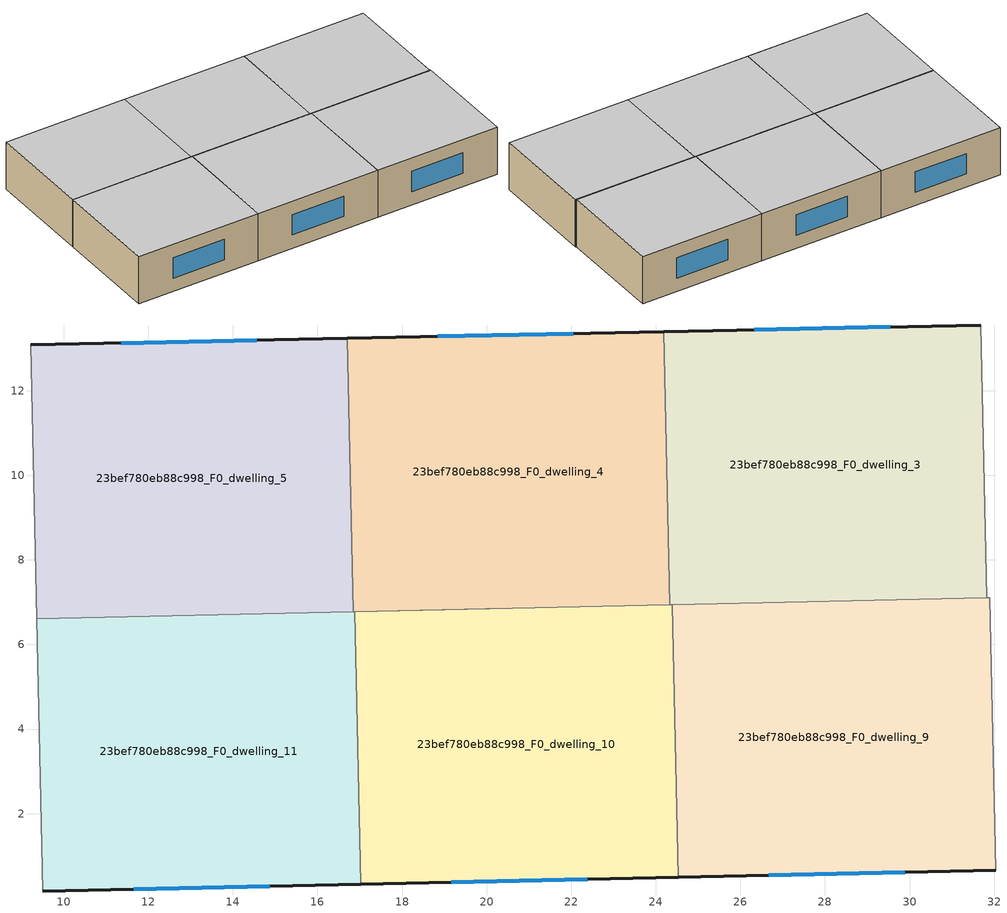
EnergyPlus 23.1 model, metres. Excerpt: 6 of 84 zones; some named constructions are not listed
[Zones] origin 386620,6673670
23bef780eb88c998_F0_dwelling_10
 floor ground (EU_floor_Construction): 24.39,6.94 24.53,0.5 17.02,0.34 16.88,6.78 z0
 wall outside (EU_wall_Construction): 17.02,0.34 24.53,0.5 z0:3
 wall to 23bef780eb88c998_F0_dwelling_11 (EU_wall_Construction): 16.88,6.78 17.02,0.34 z0:3
 wall to 23bef780eb88c998_F0_dwelling_9 (EU_wall_Construction): 24.53,0.5 24.39,6.94 z0:3
 wall to 23bef780eb88c998_F0_dwelling_4 (EU_wall_Construction): 24.33,6.94 16.88,6.78 z0:3
 wall to 23bef780eb88c998_F0_dwelling_3 (EU_wall_Construction): 24.39,6.94 24.33,6.94 z0:3
 window (EU_Window_Construction): 19.16,0.38 22.38,0.45 z0.86:2.14
 ceiling to 23bef780eb88c998_F1_dwelling_10 (EU_floor_Construction): 24.53,0.5 24.39,6.94 16.88,6.78 17.02,0.34 z3
23bef780eb88c998_F0_dwelling_11
 floor ground (EU_floor_Construction): 16.88,6.78 17.02,0.34 9.51,0.17 9.37,6.61 z0
 wall outside (EU_wall_Construction): 9.51,0.17 17.02,0.34 z0:3
 wall adiabatic (EU_wall_Construction): 9.37,6.61 9.51,0.17 / 20.51,6.86 16.88,6.78 / 20.51,6.86 16.88,6.78 z0:3
 wall to 23bef780eb88c998_F0_dwelling_5 (EU_wall_Construction): 16.84,6.78 9.37,6.61 z0:3
 wall to 23bef780eb88c998_F0_dwelling_4 (EU_wall_Construction): 16.88,6.78 16.84,6.78 z0:3
 window (EU_Window_Construction): 11.66,0.22 14.87,0.29 z0.86:2.14
 ceiling to 23bef780eb88c998_F1_dwelling_11 (EU_floor_Construction): 17.02,0.34 16.88,6.78 9.37,6.61 9.51,0.17 z3
23bef780eb88c998_F0_dwelling_3
 floor ground (EU_floor_Construction): 31.68,13.55 31.83,7.11 24.33,6.94 24.19,13.4 z0
 wall outside (EU_wall_Construction): 31.68,13.55 24.19,13.4 z0:3
 wall to 23bef780eb88c998_F0_dwelling_4 (EU_wall_Construction): 24.19,13.4 24.33,6.94 z0:3
 wall to 23bef780eb88c998_F0_dwelling_2 (EU_wall_Construction): 31.83,7.11 31.68,13.55 z0:3
 wall to 23bef780eb88c998_F0_dwelling_9 (EU_wall_Construction): 24.39,6.94 31.83,7.11 z0:3
 window (EU_Window_Construction): 29.54,13.51 26.33,13.44 z0.86:2.14
 ceiling to 23bef780eb88c998_F1_dwelling_3 (EU_floor_Construction): 31.83,7.11 31.68,13.55 24.19,13.4 24.33,6.94 z3
23bef780eb88c998_F0_dwelling_4
 floor ground (EU_floor_Construction): 24.19,13.4 24.33,6.94 16.84,6.78 16.7,13.24 z0
 wall outside (EU_wall_Construction): 24.19,13.4 16.7,13.24 z0:3
 wall to 23bef780eb88c998_F0_dwelling_5 (EU_wall_Construction): 16.7,13.24 16.84,6.78 z0:3
 window (EU_Window_Construction): 22.05,13.35 18.84,13.28 z0.86:2.14
 ceiling to 23bef780eb88c998_F1_dwelling_4 (EU_floor_Construction): 24.33,6.94 24.19,13.4 16.7,13.24 16.84,6.78 z3
23bef780eb88c998_F0_dwelling_5
 floor ground (EU_floor_Construction): 16.7,13.24 16.84,6.78 9.37,6.61 9.22,13.08 z0
 wall outside (EU_wall_Construction): 16.7,13.24 9.22,13.08 z0:3
 wall adiabatic (EU_wall_Construction): 9.22,13.08 9.37,6.61 z0:3
 window (EU_Window_Construction): 14.56,13.2 11.36,13.13 z0.86:2.14
 ceiling to 23bef780eb88c998_F1_dwelling_5 (EU_floor_Construction): 16.84,6.78 16.7,13.24 9.22,13.08 9.37,6.61 z3
23bef780eb88c998_F0_dwelling_9
 floor ground (EU_floor_Construction): 31.9,7.11 32.04,0.67 24.53,0.5 24.39,6.94 z0
 wall outside (EU_wall_Construction): 24.53,0.5 32.04,0.67 z0:3
 wall to 23bef780eb88c998_F0_dwelling_8 (EU_wall_Construction): 32.04,0.67 31.9,7.11 31.83,7.11 z0:3
 window (EU_Window_Construction): 26.67,0.55 29.89,0.62 z0.86:2.14
 ceiling to 23bef780eb88c998_F1_dwelling_9 (EU_floor_Construction): 32.04,0.67 31.9,7.11 24.39,6.94 24.53,0.5 z3
[SCHEDULE:FILE] Column Number=1; Rows to Skip at Top=0; Number of Hours of Data=8760; Column Separator=Comma; Interpolate to Timestep=No; Minutes per Item=60; Adjust Schedule for Daylight Savings=Yes
Name | File
EU_Step8_GainSchedule_23bef780eb88c998_F0_dwelling_11_f000 | ../../schedules/23bef780eb88c998/23bef780eb88c998_F0_dwelling_11_f000_gain.csv
EU_Step8_GainSchedule_23bef780eb88c998_F1_dwelling_0_f000 | ../../schedules/23bef780eb88c998/23bef780eb88c998_F1_dwelling_0_f000_gain.csv
EU_Step8_GainSchedule_23bef780eb88c998_F1_dwelling_1_f000 | ../../schedules/23bef780eb88c998/23bef780eb88c998_F1_dwelling_1_f000_gain.csv
EU_Step8_GainSchedule_23bef780eb88c998_F1_dwelling_2_f000 | ../../schedules/23bef780eb88c998/23bef780eb88c998_F1_dwelling_2_f000_gain.csv
EU_Step8_GainSchedule_23bef780eb88c998_F1_dwelling_3_f000 | ../../schedules/23bef780eb88c998/23bef780eb88c998_F1_dwelling_3_f000_gain.csv
EU_Step8_GainSchedule_23bef780eb88c998_F1_dwelling_4_f000 | ../../schedules/23bef780eb88c998/23bef780eb88c998_F1_dwelling_4_f000_gain.csv
EU_Step8_GainSchedule_23bef780eb88c998_F1_dwelling_5_f000 | ../../schedules/23bef780eb88c998/23bef780eb88c998_F1_dwelling_5_f000_gain.csv
EU_Step8_GainSchedule_23bef780eb88c998_F1_dwelling_6_f000 | ../../schedules/23bef780eb88c998/23bef780eb88c998_F1_dwelling_6_f000_gain.csv
EU_Step8_GainSchedule_23bef780eb88c998_F1_dwelling_7_f000 | ../../schedules/23bef780eb88c998/23bef780eb88c998_F1_dwelling_7_f000_gain.csv
EU_Step8_GainSchedule_23bef780eb88c998_F1_dwelling_8_f000 | ../../schedules/23bef780eb88c998/23bef780eb88c998_F1_dwelling_8_f000_gain.csv
EU_Step8_GainSchedule_23bef780eb88c998_F1_dwelling_9_f000 | ../../schedules/23bef780eb88c998/23bef780eb88c998_F1_dwelling_9_f000_gain.csv
EU_Step8_GainSchedule_23bef780eb88c998_F1_dwelling_10_f000 | ../../schedules/23bef780eb88c998/23bef780eb88c998_F1_dwelling_10_f000_gain.csv
EU_Step8_GainSchedule_23bef780eb88c998_F1_dwelling_11_f000 | ../../schedules/23bef780eb88c998/23bef780eb88c998_F1_dwelling_11_f000_gain.csv
EU_Step8_GainSchedule_23bef780eb88c998_F2_dwelling_0_f000 | ../../schedules/23bef780eb88c998/23bef780eb88c998_F2_dwelling_0_f000_gain.csv
EU_Step8_GainSchedule_23bef780eb88c998_F2_dwelling_1_f000 | ../../schedules/23bef780eb88c998/23bef780eb88c998_F2_dwelling_1_f000_gain.csv
EU_Step8_GainSchedule_23bef780eb88c998_F2_dwelling_2_f000 | ../../schedules/23bef780eb88c998/23bef780eb88c998_F2_dwelling_2_f000_gain.csv
EU_Step8_GainSchedule_23bef780eb88c998_F2_dwelling_3_f000 | ../../schedules/23bef780eb88c998/23bef780eb88c998_F2_dwelling_3_f000_gain.csv
EU_Step8_GainSchedule_23bef780eb88c998_F2_dwelling_4_f000 | ../../schedules/23bef780eb88c998/23bef780eb88c998_F2_dwelling_4_f000_gain.csv
EU_Step8_GainSchedule_23bef780eb88c998_F2_dwelling_5_f000 | ../../schedules/23bef780eb88c998/23bef780eb88c998_F2_dwelling_5_f000_gain.csv
EU_Step8_GainSchedule_23bef780eb88c998_F2_dwelling_6_f000 | ../../schedules/23bef780eb88c998/23bef780eb88c998_F2_dwelling_6_f000_gain.csv
EU_Step8_GainSchedule_23bef780eb88c998_F2_dwelling_7_f000 | ../../schedules/23bef780eb88c998/23bef780eb88c998_F2_dwelling_7_f000_gain.csv
EU_Step8_GainSchedule_23bef780eb88c998_F2_dwelling_8_f000 | ../../schedules/23bef780eb88c998/23bef780eb88c998_F2_dwelling_8_f000_gain.csv
EU_Step8_GainSchedule_23bef780eb88c998_F2_dwelling_9_f000 | ../../schedules/23bef780eb88c998/23bef780eb88c998_F2_dwelling_9_f000_gain.csv
EU_Step8_GainSchedule_23bef780eb88c998_F2_dwelling_10_f000 | ../../schedules/23bef780eb88c998/23bef780eb88c998_F2_dwelling_10_f000_gain.csv
EU_Step8_GainSchedule_23bef780eb88c998_F2_dwelling_11_f000 | ../../schedules/23bef780eb88c998/23bef780eb88c998_F2_dwelling_11_f000_gain.csv
EU_Step8_GainSchedule_23bef780eb88c998_F4_dwelling_11_f000 | ../../schedules/23bef780eb88c998/23bef780eb88c998_F4_dwelling_11_f000_gain.csv
EU_Step8_GainSchedule_23bef780eb88c998_F5_dwelling_0_f000 | ../../schedules/23bef780eb88c998/23bef780eb88c998_F5_dwelling_0_f000_gain.csv
EU_Step8_GainSchedule_23bef780eb88c998_F5_dwelling_1_f000 | ../../schedules/23bef780eb88c998/23bef780eb88c998_F5_dwelling_1_f000_gain.csv
EU_Step8_GainSchedule_23bef780eb88c998_F5_dwelling_2_f000 | ../../schedules/23bef780eb88c998/23bef780eb88c998_F5_dwelling_2_f000_gain.csv
EU_Step8_GainSchedule_23bef780eb88c998_F5_dwelling_3_f000 | ../../schedules/23bef780eb88c998/23bef780eb88c998_F5_dwelling_3_f000_gain.csv
EU_Step8_GainSchedule_23bef780eb88c998_F5_dwelling_4_f000 | ../../schedules/23bef780eb88c998/23bef780eb88c998_F5_dwelling_4_f000_gain.csv
EU_Step8_GainSchedule_23bef780eb88c998_F5_dwelling_5_f000 | ../../schedules/23bef780eb88c998/23bef780eb88c998_F5_dwelling_5_f000_gain.csv
EU_Step8_GainSchedule_23bef780eb88c998_F5_dwelling_6_f000 | ../../schedules/23bef780eb88c998/23bef780eb88c998_F5_dwelling_6_f000_gain.csv
EU_Step8_GainSchedule_23bef780eb88c998_F5_dwelling_7_f000 | ../../schedules/23bef780eb88c998/23bef780eb88c998_F5_dwelling_7_f000_gain.csv
EU_Step8_GainSchedule_23bef780eb88c998_F5_dwelling_8_f000 | ../../schedules/23bef780eb88c998/23bef780eb88c998_F5_dwelling_8_f000_gain.csv
EU_Step8_GainSchedule_23bef780eb88c998_F5_dwelling_9_f000 | ../../schedules/23bef780eb88c998/23bef780eb88c998_F5_dwelling_9_f000_gain.csv
EU_Step8_GainSchedule_23bef780eb88c998_F5_dwelling_10_f000 | ../../schedules/23bef780eb88c998/23bef780eb88c998_F5_dwelling_10_f000_gain.csv
EU_Step8_GainSchedule_23bef780eb88c998_F5_dwelling_11_f000 | ../../schedules/23bef780eb88c998/23bef780eb88c998_F5_dwelling_11_f000_gain.csv
